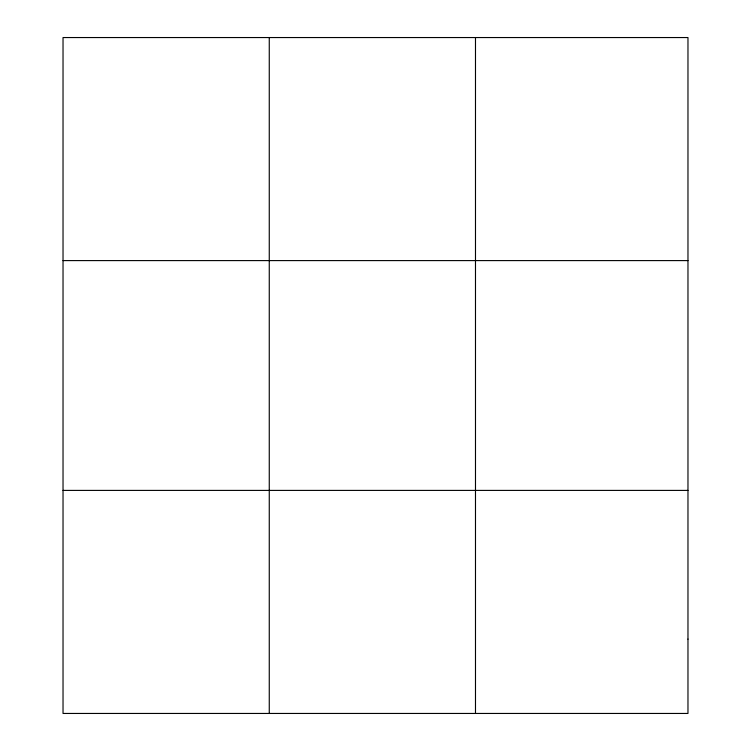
<?xml version="1.0" encoding="UTF-8"?>
<svg xmlns="http://www.w3.org/2000/svg" width="751" height="751" viewBox="0 0 751 751"><rect width="100%" height="100%" fill="white"/><g stroke="black" fill="none" stroke-linecap="round" stroke-linejoin="round"><path stroke-width="1.13" d="M63.028 260.597L687.972 260.597M63.028 490.403L687.972 490.403M475.486 37.55L475.486 713.45M269.262 37.55L269.262 713.45M687.972 639.101L687.972 713.45L63.028 713.45L63.028 37.55L687.972 37.55L687.972 639.101"/></g></svg>
